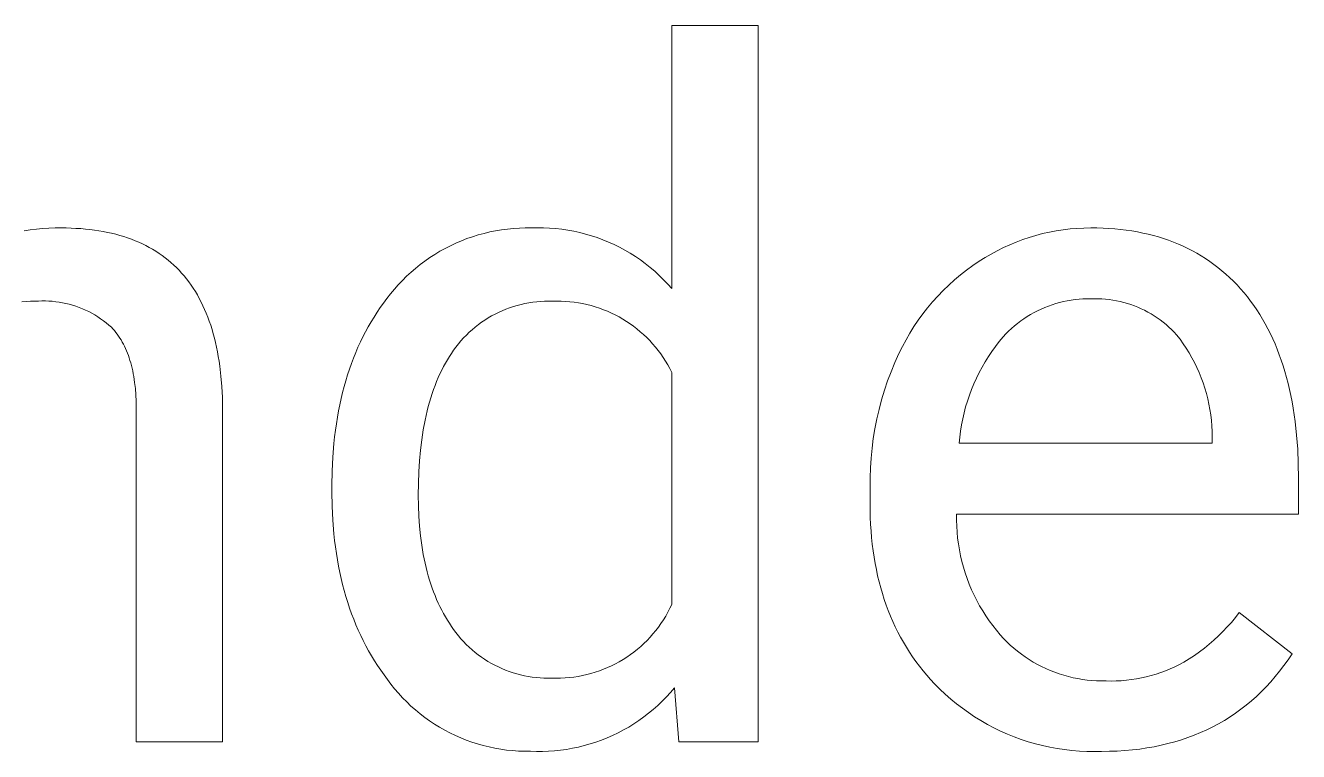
# Model space of a CAD drawing. Header units: millimetres. Extents: x 974 to 5700, y -47 to 3256.
# Drawn here: x 4353.3 to 4437.2, y 326.3 to 374.1 of the extents above; entities that cross this region are included whole.
import ezdxf

# ---------------------------------------------------------------- set-up
doc = ezdxf.new("R2010")
doc.units = ezdxf.units.MM
doc.header["$MEASUREMENT"] = 0
doc.layers.add('Domyślny', color=7, linetype='Continuous', true_color=0x000000)

msp = doc.modelspace()

# ---------------------------------------------------------------- linework, layer by layer
at = {"layer": 'Domyślny', "color": 18, "lineweight": 15, "true_color": 0x000000}
for p, q in [((4395.908, 356.769), (4395.908, 374.114)), ((4395.908, 374.114), (4401.59, 374.114)), ((4401.59, 374.114), (4401.59, 326.895)), ((4353.248, 360.58), (4353.653, 360.646)), ((4353.653, 360.646), (4354.06, 360.698)), ((4354.06, 360.698), (4354.468, 360.737)), ((4354.468, 360.737), (4354.878, 360.761)), ((4354.878, 360.761), (4355.288, 360.772)), ((4355.288, 360.772), (4355.698, 360.768)), ((4355.698, 360.768), (4356.025, 360.765)), ((4356.025, 360.765), (4356.347, 360.757)), ((4356.347, 360.757), (4356.664, 360.742)), ((4356.664, 360.742), (4356.976, 360.722)), ((4356.976, 360.722), (4357.282, 360.696)), ((4357.282, 360.696), (4357.584, 360.664)), ((4357.584, 360.664), (4357.88, 360.626)), ((4357.88, 360.626), (4358.172, 360.582)), ((4358.172, 360.582), (4358.458, 360.533)), ((4358.458, 360.533), (4358.739, 360.478)), ((4383.921, 360.503), (4384.306, 360.581)), ((4384.306, 360.581), (4384.694, 360.645)), ((4384.694, 360.645), (4385.084, 360.696)), ((4385.084, 360.696), (4385.475, 360.734)), ((4385.475, 360.734), (4385.867, 360.758)), ((4385.867, 360.758), (4386.26, 360.769)), ((4386.26, 360.769), (4386.653, 360.767)), ((4386.653, 360.767), (4387.054, 360.778)), ((4387.054, 360.778), (4387.455, 360.776)), ((4387.455, 360.776), (4387.856, 360.759)), ((4387.856, 360.759), (4388.257, 360.728)), ((4388.257, 360.728), (4388.655, 360.684)), ((4388.655, 360.684), (4389.053, 360.625)), ((4389.053, 360.625), (4389.447, 360.553)), ((4389.447, 360.553), (4389.839, 360.467)), ((4420.777, 360.493), (4421.227, 360.579)), ((4421.227, 360.579), (4421.68, 360.649)), ((4421.68, 360.649), (4422.134, 360.703)), ((4422.134, 360.703), (4422.59, 360.742)), ((4422.59, 360.742), (4423.048, 360.764)), ((4423.048, 360.764), (4423.506, 360.771)), ((4423.506, 360.771), (4423.909, 360.767)), ((4423.909, 360.767), (4424.306, 360.755)), ((4424.306, 360.755), (4424.697, 360.734)), ((4424.697, 360.734), (4425.083, 360.705)), ((4425.083, 360.705), (4425.463, 360.668)), ((4425.463, 360.668), (4425.838, 360.622)), ((4425.838, 360.622), (4426.206, 360.568)), ((4426.206, 360.568), (4426.569, 360.505)), ((4358.739, 360.478), (4359.015, 360.417)), ((4359.015, 360.417), (4359.285, 360.35)), ((4359.285, 360.35), (4359.551, 360.277)), ((4359.551, 360.277), (4359.811, 360.199)), ((4359.811, 360.199), (4360.067, 360.115)), ((4360.067, 360.115), (4360.317, 360.025)), ((4360.317, 360.025), (4360.562, 359.929)), ((4360.562, 359.929), (4360.802, 359.827)), ((4360.802, 359.827), (4361.037, 359.72)), ((4361.037, 359.72), (4361.267, 359.606)), ((4381.33, 359.599), (4381.686, 359.766)), ((4381.686, 359.766), (4382.047, 359.92)), ((4382.047, 359.92), (4382.414, 360.062)), ((4382.414, 360.062), (4382.785, 360.192)), ((4382.785, 360.192), (4383.16, 360.309)), ((4383.16, 360.309), (4383.539, 360.412)), ((4383.539, 360.412), (4383.921, 360.503)), ((4389.839, 360.467), (4390.228, 360.368)), ((4390.228, 360.368), (4390.613, 360.255)), ((4390.613, 360.255), (4390.994, 360.128)), ((4390.994, 360.128), (4391.37, 359.988)), ((4391.37, 359.988), (4391.742, 359.836)), ((4391.742, 359.836), (4392.107, 359.67)), ((4418.164, 359.661), (4418.587, 359.837)), ((4418.587, 359.837), (4419.015, 359.998)), ((4419.015, 359.998), (4419.449, 360.145)), ((4419.449, 360.145), (4419.888, 360.276)), ((4419.888, 360.276), (4420.331, 360.392)), ((4420.331, 360.392), (4420.777, 360.493)), ((4426.569, 360.505), (4426.927, 360.435)), ((4426.927, 360.435), (4427.279, 360.355)), ((4427.279, 360.355), (4427.625, 360.268)), ((4427.625, 360.268), (4427.965, 360.172)), ((4427.965, 360.172), (4428.3, 360.068)), ((4428.3, 360.068), (4428.629, 359.955)), ((4428.629, 359.955), (4428.952, 359.834)), ((4428.952, 359.834), (4429.27, 359.705)), ((4429.27, 359.705), (4429.582, 359.567)), ((4361.267, 359.606), (4361.491, 359.487)), ((4361.491, 359.487), (4361.711, 359.362)), ((4361.711, 359.362), (4361.925, 359.231)), ((4361.925, 359.231), (4362.135, 359.095)), ((4362.135, 359.095), (4362.339, 358.953)), ((4362.339, 358.953), (4362.538, 358.804)), ((4379.97, 358.813), (4380.3, 359.027)), ((4380.3, 359.027), (4380.637, 359.229)), ((4380.637, 359.229), (4380.98, 359.42)), ((4380.98, 359.42), (4381.33, 359.599)), ((4392.107, 359.67), (4392.467, 359.492)), ((4392.467, 359.492), (4392.82, 359.301)), ((4392.82, 359.301), (4393.166, 359.098)), ((4393.166, 359.098), (4393.505, 358.884)), ((4393.505, 358.884), (4393.837, 358.657)), ((4416.541, 358.814), (4416.936, 359.046)), ((4416.936, 359.046), (4417.338, 359.265)), ((4417.338, 359.265), (4417.748, 359.47)), ((4417.748, 359.47), (4418.164, 359.661)), ((4429.582, 359.567), (4429.889, 359.421)), ((4429.889, 359.421), (4430.19, 359.267)), ((4430.19, 359.267), (4430.485, 359.104)), ((4430.485, 359.104), (4430.775, 358.932)), ((4430.775, 358.932), (4431.059, 358.753)), ((4362.538, 358.804), (4362.732, 358.65)), ((4362.732, 358.65), (4362.92, 358.491)), ((4362.92, 358.491), (4363.104, 358.325)), ((4363.104, 358.325), (4363.283, 358.154)), ((4363.283, 358.154), (4363.456, 357.976)), ((4378.731, 357.848), (4379.028, 358.105)), ((4379.028, 358.105), (4379.334, 358.352)), ((4379.334, 358.352), (4379.648, 358.588)), ((4379.648, 358.588), (4379.97, 358.813)), ((4393.837, 358.657), (4394.16, 358.419)), ((4394.16, 358.419), (4394.475, 358.17)), ((4394.475, 358.17), (4394.78, 357.91)), ((4415.32, 357.983), (4415.733, 358.283)), ((4415.733, 358.283), (4416.155, 358.568)), ((4416.155, 358.568), (4416.541, 358.814)), ((4431.059, 358.753), (4431.338, 358.564)), ((4431.338, 358.564), (4431.611, 358.368)), ((4431.611, 358.368), (4431.878, 358.163)), ((4431.878, 358.163), (4432.14, 357.949)), ((4363.456, 357.976), (4363.625, 357.793)), ((4363.625, 357.793), (4363.788, 357.605)), ((4363.788, 357.605), (4363.946, 357.41)), ((4363.946, 357.41), (4364.099, 357.21)), ((4364.099, 357.21), (4364.247, 357.003)), ((4377.894, 357.019), (4378.163, 357.305)), ((4378.163, 357.305), (4378.442, 357.581)), ((4378.442, 357.581), (4378.731, 357.848)), ((4394.78, 357.91), (4395.077, 357.64)), ((4395.077, 357.64), (4395.364, 357.359)), ((4395.364, 357.359), (4395.641, 357.069)), ((4414.148, 357), (4414.527, 357.341)), ((4414.527, 357.341), (4414.918, 357.669)), ((4414.918, 357.669), (4415.32, 357.983)), ((4432.14, 357.949), (4432.397, 357.727)), ((4432.397, 357.727), (4432.647, 357.497)), ((4432.647, 357.497), (4432.893, 357.258)), ((4432.893, 357.258), (4433.132, 357.01)), ((4364.247, 357.003), (4364.39, 356.791)), ((4364.39, 356.791), (4364.528, 356.573)), ((4364.528, 356.573), (4364.66, 356.35)), ((4364.66, 356.35), (4364.788, 356.12)), ((4377.146, 356.108), (4377.385, 356.42)), ((4377.385, 356.42), (4377.634, 356.724)), ((4377.634, 356.724), (4377.894, 357.019)), ((4395.641, 357.069), (4395.908, 356.769)), ((4413.427, 356.279), (4413.781, 356.646)), ((4413.781, 356.646), (4414.148, 357)), ((4433.132, 357.01), (4433.366, 356.755)), ((4433.366, 356.755), (4433.595, 356.49)), ((4433.595, 356.49), (4433.816, 356.22)), ((4353.395, 355.928), (4353.109, 355.909)), ((4353.68, 355.937), (4353.395, 355.928)), ((4353.966, 355.936), (4353.68, 355.937)), ((4354.194, 355.951), (4353.966, 355.936)), ((4354.422, 355.959), (4354.194, 355.951)), ((4354.65, 355.958), (4354.422, 355.959)), ((4354.878, 355.95), (4354.65, 355.958)), ((4355.105, 355.933), (4354.878, 355.95)), ((4355.332, 355.909), (4355.105, 355.933)), ((4355.558, 355.878), (4355.332, 355.909)), ((4355.783, 355.838), (4355.558, 355.878)), ((4356.006, 355.791), (4355.783, 355.838)), ((4356.227, 355.736), (4356.006, 355.791)), ((4356.447, 355.674), (4356.227, 355.736)), ((4356.664, 355.604), (4356.447, 355.674)), ((4356.878, 355.527), (4356.664, 355.604)), ((4357.09, 355.442), (4356.878, 355.527)), ((4364.788, 356.12), (4364.91, 355.885)), ((4364.91, 355.885), (4365.028, 355.644)), ((4365.028, 355.644), (4365.14, 355.397)), ((4376.5, 355.209), (4376.709, 355.515)), ((4376.709, 355.515), (4376.924, 355.814)), ((4376.924, 355.814), (4377.146, 356.108)), ((4385.228, 355.505), (4384.983, 355.414)), ((4385.476, 355.588), (4385.228, 355.505)), ((4385.726, 355.662), (4385.476, 355.588)), ((4385.979, 355.728), (4385.726, 355.662)), ((4386.235, 355.785), (4385.979, 355.728)), ((4386.491, 355.833), (4386.235, 355.785)), ((4386.75, 355.872), (4386.491, 355.833)), ((4387.009, 355.903), (4386.75, 355.872)), ((4387.27, 355.924), (4387.009, 355.903)), ((4387.531, 355.936), (4387.27, 355.924)), ((4387.792, 355.94), (4387.531, 355.936)), ((4388.054, 355.935), (4387.792, 355.94)), ((4388.338, 355.941), (4388.054, 355.935)), ((4388.623, 355.938), (4388.338, 355.941)), ((4388.907, 355.926), (4388.623, 355.938)), ((4389.191, 355.903), (4388.907, 355.926)), ((4389.474, 355.871), (4389.191, 355.903)), ((4389.756, 355.83), (4389.474, 355.871)), ((4390.036, 355.779), (4389.756, 355.83)), ((4390.314, 355.718), (4390.036, 355.779)), ((4390.59, 355.648), (4390.314, 355.718)), ((4390.863, 355.568), (4390.59, 355.648)), ((4391.134, 355.48), (4390.863, 355.568)), ((4412.443, 355.109), (4412.757, 355.51)), ((4412.757, 355.51), (4413.085, 355.901)), ((4413.085, 355.901), (4413.427, 356.279)), ((4420.465, 355.524), (4420.227, 355.421)), ((4420.707, 355.619), (4420.465, 355.524)), ((4420.951, 355.706), (4420.707, 355.619)), ((4421.199, 355.784), (4420.951, 355.706)), ((4421.449, 355.854), (4421.199, 355.784)), ((4421.701, 355.915), (4421.449, 355.854)), ((4421.956, 355.967), (4421.701, 355.915)), ((4422.212, 356.011), (4421.956, 355.967)), ((4422.469, 356.046), (4422.212, 356.011)), ((4422.727, 356.072), (4422.469, 356.046)), ((4422.986, 356.089), (4422.727, 356.072)), ((4423.246, 356.097), (4422.986, 356.089)), ((4423.506, 356.097), (4423.246, 356.097)), ((4423.749, 356.103), (4423.506, 356.097)), ((4423.993, 356.102), (4423.749, 356.103)), ((4424.236, 356.092), (4423.993, 356.102)), ((4424.479, 356.074), (4424.236, 356.092)), ((4424.721, 356.047), (4424.479, 356.074)), ((4424.962, 356.012), (4424.721, 356.047)), ((4425.202, 355.969), (4424.962, 356.012)), ((4425.441, 355.918), (4425.202, 355.969)), ((4425.677, 355.859), (4425.441, 355.918)), ((4425.911, 355.792), (4425.677, 355.859)), ((4426.143, 355.717), (4425.911, 355.792)), ((4426.372, 355.634), (4426.143, 355.717)), ((4426.598, 355.544), (4426.372, 355.634)), ((4426.821, 355.445), (4426.598, 355.544)), ((4433.816, 356.22), (4434.029, 355.942)), ((4434.029, 355.942), (4434.236, 355.657)), ((4434.236, 355.657), (4434.436, 355.365)), ((4357.299, 355.35), (4357.09, 355.442)), ((4357.505, 355.252), (4357.299, 355.35)), ((4357.707, 355.146), (4357.505, 355.252)), ((4357.905, 355.033), (4357.707, 355.146)), ((4358.099, 354.914), (4357.905, 355.033)), ((4358.289, 354.788), (4358.099, 354.914)), ((4358.475, 354.655), (4358.289, 354.788)), ((4365.14, 355.397), (4365.247, 355.144)), ((4365.247, 355.144), (4365.349, 354.886)), ((4365.349, 354.886), (4365.446, 354.621)), ((4376.105, 354.581), (4376.299, 354.898)), ((4376.299, 354.898), (4376.5, 355.209)), ((4383.592, 354.695), (4383.376, 354.548)), ((4383.813, 354.834), (4383.592, 354.695)), ((4384.039, 354.966), (4383.813, 354.834)), ((4384.269, 355.09), (4384.039, 354.966)), ((4384.503, 355.206), (4384.269, 355.09)), ((4384.741, 355.314), (4384.503, 355.206)), ((4384.983, 355.414), (4384.741, 355.314)), ((4391.401, 355.382), (4391.134, 355.48)), ((4391.665, 355.275), (4391.401, 355.382)), ((4391.925, 355.159), (4391.665, 355.275)), ((4392.181, 355.034), (4391.925, 355.159)), ((4392.432, 354.901), (4392.181, 355.034)), ((4392.679, 354.759), (4392.432, 354.901)), ((4392.921, 354.609), (4392.679, 354.759)), ((4411.857, 354.274), (4412.143, 354.696)), ((4412.143, 354.696), (4412.443, 355.109)), ((4419.096, 354.786), (4418.884, 354.636)), ((4419.313, 354.928), (4419.096, 354.786)), ((4419.535, 355.063), (4419.313, 354.928)), ((4419.761, 355.19), (4419.535, 355.063)), ((4419.992, 355.309), (4419.761, 355.19)), ((4420.227, 355.421), (4419.992, 355.309)), ((4427.04, 355.34), (4426.821, 355.445)), ((4427.256, 355.226), (4427.04, 355.34)), ((4427.468, 355.106), (4427.256, 355.226)), ((4427.675, 354.978), (4427.468, 355.106)), ((4427.879, 354.844), (4427.675, 354.978)), ((4428.077, 354.702), (4427.879, 354.844)), ((4428.27, 354.554), (4428.077, 354.702)), ((4434.436, 355.365), (4434.629, 355.066)), ((4434.629, 355.066), (4434.814, 354.76)), ((4434.814, 354.76), (4434.993, 354.446)), ((4358.656, 354.516), (4358.475, 354.655)), ((4358.832, 354.371), (4358.656, 354.516)), ((4359.003, 354.221), (4358.832, 354.371)), ((4359.103, 354.112), (4359.003, 354.221)), ((4359.2, 354.001), (4359.103, 354.112)), ((4359.294, 353.885), (4359.2, 354.001)), ((4359.385, 353.765), (4359.294, 353.885)), ((4365.446, 354.621), (4365.538, 354.351)), ((4365.538, 354.351), (4365.625, 354.075)), ((4365.625, 354.075), (4365.706, 353.793)), ((4375.565, 353.594), (4375.738, 353.928)), ((4375.738, 353.928), (4375.918, 354.257)), ((4375.918, 354.257), (4376.105, 354.581)), ((4382.565, 353.889), (4382.378, 353.707)), ((4382.759, 354.064), (4382.565, 353.889)), ((4382.959, 354.232), (4382.759, 354.064)), ((4383.165, 354.394), (4382.959, 354.232)), ((4383.376, 354.548), (4383.165, 354.394)), ((4393.158, 354.451), (4392.921, 354.609)), ((4393.389, 354.285), (4393.158, 354.451)), ((4393.614, 354.111), (4393.389, 354.285)), ((4393.834, 353.929), (4393.614, 354.111)), ((4394.047, 353.74), (4393.834, 353.929)), ((4411.331, 353.4), (4411.587, 353.842)), ((4411.587, 353.842), (4411.857, 354.274)), ((4418.09, 353.968), (4417.906, 353.784)), ((4418.28, 354.145), (4418.09, 353.968)), ((4418.475, 354.316), (4418.28, 354.145)), ((4418.677, 354.479), (4418.475, 354.316)), ((4418.884, 354.636), (4418.677, 354.479)), ((4428.459, 354.4), (4428.27, 354.554)), ((4428.642, 354.239), (4428.459, 354.4)), ((4428.819, 354.072), (4428.642, 354.239)), ((4428.991, 353.899), (4428.819, 354.072)), ((4429.156, 353.72), (4428.991, 353.899)), ((4434.993, 354.446), (4435.165, 354.126)), ((4435.165, 354.126), (4435.329, 353.798)), ((4359.472, 353.642), (4359.385, 353.765)), ((4359.556, 353.515), (4359.472, 353.642)), ((4359.637, 353.384), (4359.556, 353.515)), ((4359.715, 353.25), (4359.637, 353.384)), ((4359.789, 353.112), (4359.715, 353.25)), ((4359.861, 352.97), (4359.789, 353.112)), ((4365.706, 353.793), (4365.783, 353.506)), ((4365.783, 353.506), (4365.855, 353.212)), ((4365.855, 353.212), (4365.921, 352.913)), ((4375.239, 352.906), (4375.398, 353.253)), ((4375.398, 353.253), (4375.565, 353.594)), ((4381.853, 353.125), (4381.692, 352.919)), ((4382.021, 353.325), (4381.853, 353.125)), ((4382.196, 353.519), (4382.021, 353.325)), ((4382.378, 353.707), (4382.196, 353.519)), ((4394.253, 353.544), (4394.047, 353.74)), ((4394.453, 353.341), (4394.253, 353.544)), ((4394.645, 353.131), (4394.453, 353.341)), ((4394.83, 352.915), (4394.645, 353.131)), ((4411.091, 352.95), (4411.331, 353.4)), ((4417.471, 353.281), (4417.223, 352.959)), ((4417.729, 353.594), (4417.471, 353.281)), ((4417.906, 353.784), (4417.729, 353.594)), ((4429.377, 353.432), (4429.156, 353.72)), ((4429.588, 353.138), (4429.377, 353.432)), ((4429.789, 352.836), (4429.588, 353.138)), ((4435.329, 353.798), (4435.487, 353.463)), ((4435.487, 353.463), (4435.638, 353.121)), ((4435.638, 353.121), (4435.782, 352.771)), ((4359.929, 352.824), (4359.861, 352.97)), ((4359.994, 352.674), (4359.929, 352.824)), ((4360.056, 352.521), (4359.994, 352.674)), ((4360.115, 352.364), (4360.056, 352.521)), ((4360.17, 352.203), (4360.115, 352.364)), ((4360.223, 352.039), (4360.17, 352.203)), ((4365.921, 352.913), (4365.982, 352.608)), ((4365.982, 352.608), (4366.039, 352.297)), ((4366.039, 352.297), (4366.09, 351.98)), ((4374.804, 351.831), (4374.942, 352.195)), ((4374.942, 352.195), (4375.087, 352.554)), ((4375.087, 352.554), (4375.239, 352.906)), ((4381.257, 352.294), (4381.124, 352.078)), ((4381.395, 352.504), (4381.257, 352.294)), ((4381.537, 352.708), (4381.395, 352.504)), ((4381.692, 352.919), (4381.537, 352.708)), ((4395.008, 352.693), (4394.83, 352.915)), ((4395.179, 352.465), (4395.008, 352.693)), ((4395.341, 352.231), (4395.179, 352.465)), ((4395.495, 351.992), (4395.341, 352.231)), ((4410.599, 351.898), (4410.867, 352.492)), ((4410.867, 352.492), (4411.091, 352.95)), ((4416.76, 352.291), (4416.545, 351.946)), ((4416.986, 352.629), (4416.76, 352.291)), ((4417.223, 352.959), (4416.986, 352.629)), ((4429.98, 352.527), (4429.789, 352.836)), ((4430.161, 352.213), (4429.98, 352.527)), ((4430.33, 351.892), (4430.161, 352.213)), ((4435.782, 352.771), (4435.918, 352.415)), ((4435.918, 352.415), (4436.048, 352.051)), ((4360.272, 351.87), (4360.223, 352.039)), ((4360.318, 351.698), (4360.272, 351.87)), ((4360.362, 351.523), (4360.318, 351.698)), ((4360.401, 351.343), (4360.362, 351.523)), ((4360.438, 351.16), (4360.401, 351.343)), ((4366.09, 351.98), (4366.136, 351.658)), ((4366.136, 351.658), (4366.213, 350.996)), ((4374.55, 351.085), (4374.674, 351.461)), ((4374.674, 351.461), (4374.804, 351.831)), ((4380.75, 351.393), (4380.634, 351.152)), ((4380.87, 351.627), (4380.75, 351.393)), ((4380.995, 351.856), (4380.87, 351.627)), ((4381.124, 352.078), (4380.995, 351.856)), ((4395.641, 351.747), (4395.495, 351.992)), ((4395.779, 351.498), (4395.641, 351.747)), ((4395.908, 351.244), (4395.779, 351.498)), ((4410.351, 351.295), (4410.599, 351.898)), ((4416.342, 351.594), (4416.151, 351.236)), ((4416.545, 351.946), (4416.342, 351.594)), ((4430.489, 351.566), (4430.33, 351.892)), ((4430.637, 351.235), (4430.489, 351.566)), ((4436.048, 352.051), (4436.171, 351.68)), ((4436.171, 351.68), (4436.286, 351.302)), ((4360.472, 350.973), (4360.438, 351.16)), ((4360.503, 350.783), (4360.472, 350.973)), ((4360.53, 350.588), (4360.503, 350.783)), ((4360.576, 350.189), (4360.53, 350.588)), ((4366.213, 350.996), (4366.27, 350.31)), ((4374.323, 350.315), (4374.433, 350.703)), ((4374.433, 350.703), (4374.55, 351.085)), ((4380.416, 350.652), (4380.314, 350.393)), ((4380.523, 350.905), (4380.416, 350.652)), ((4380.634, 351.152), (4380.523, 350.905)), ((4395.908, 335.961), (4395.908, 351.244)), ((4409.914, 350.067), (4410.123, 350.685)), ((4410.123, 350.685), (4410.351, 351.295)), ((4415.804, 350.501), (4415.649, 350.125)), ((4415.971, 350.871), (4415.804, 350.501)), ((4416.151, 351.236), (4415.971, 350.871)), ((4430.774, 350.899), (4430.637, 351.235)), ((4430.899, 350.559), (4430.774, 350.899)), ((4431.013, 350.214), (4430.899, 350.559)), ((4436.286, 351.302), (4436.395, 350.917)), ((4436.395, 350.917), (4436.496, 350.524)), ((4436.496, 350.524), (4436.591, 350.124)), ((4360.61, 349.774), (4360.576, 350.189)), ((4360.631, 349.345), (4360.61, 349.774)), ((4366.27, 350.31), (4366.306, 349.601)), ((4374.125, 349.523), (4374.221, 349.922)), ((4374.221, 349.922), (4374.323, 350.315)), ((4380.123, 349.857), (4380.034, 349.579)), ((4380.216, 350.128), (4380.123, 349.857)), ((4380.314, 350.393), (4380.216, 350.128)), ((4409.726, 349.443), (4409.914, 350.067)), ((4415.507, 349.745), (4415.377, 349.36)), ((4415.649, 350.125), (4415.507, 349.745)), ((4431.115, 349.866), (4431.013, 350.214)), ((4431.205, 349.515), (4431.115, 349.866)), ((4436.591, 350.124), (4436.679, 349.717)), ((4436.679, 349.717), (4436.759, 349.302)), ((4360.64, 348.901), (4360.631, 349.345)), ((4360.64, 326.897), (4360.64, 348.901)), ((4366.306, 349.601), (4366.322, 348.869)), ((4366.322, 348.869), (4366.322, 326.897)), ((4373.955, 348.706), (4374.036, 349.117)), ((4374.036, 349.117), (4374.125, 349.523)), ((4379.87, 349.006), (4379.794, 348.71)), ((4379.949, 349.296), (4379.87, 349.006)), ((4380.034, 349.579), (4379.949, 349.296)), ((4409.41, 348.178), (4409.558, 348.813)), ((4409.558, 348.813), (4409.726, 349.443)), ((4415.26, 348.971), (4415.156, 348.578)), ((4415.377, 349.36), (4415.26, 348.971)), ((4431.284, 349.161), (4431.205, 349.515)), ((4431.35, 348.804), (4431.284, 349.161)), ((4431.405, 348.446), (4431.35, 348.804)), ((4436.759, 349.302), (4436.833, 348.881)), ((4436.833, 348.881), (4436.9, 348.452)), ((4373.813, 347.867), (4373.881, 348.289)), ((4373.881, 348.289), (4373.955, 348.706)), ((4379.657, 348.1), (4379.538, 347.466)), ((4379.724, 348.408), (4379.657, 348.1)), ((4379.794, 348.71), (4379.724, 348.408)), ((4409.284, 347.539), (4409.41, 348.178)), ((4415.065, 348.182), (4414.987, 347.783)), ((4415.156, 348.578), (4415.065, 348.182)), ((4431.447, 348.086), (4431.405, 348.446)), ((4431.477, 347.724), (4431.447, 348.086)), ((4436.9, 348.452), (4436.959, 348.015)), ((4436.959, 348.015), (4437.057, 347.121)), ((4373.7, 347.003), (4373.753, 347.438)), ((4373.753, 347.438), (4373.813, 347.867)), ((4379.538, 347.466), (4379.438, 346.808)), ((4409.178, 346.895), (4409.284, 347.539)), ((4414.922, 347.382), (4414.871, 346.979)), ((4414.987, 347.783), (4414.922, 347.382)), ((4431.495, 347.362), (4431.477, 347.724)), ((4431.501, 346.999), (4431.495, 347.362)), ((4437.057, 347.121), (4437.127, 346.197)), ((4373.583, 345.665), (4373.654, 346.563)), ((4373.654, 346.563), (4373.7, 347.003)), ((4379.438, 346.808), (4379.355, 346.125)), ((4409.092, 346.249), (4409.178, 346.895)), ((4414.871, 346.979), (4414.833, 346.574)), ((4414.833, 346.574), (4431.501, 346.574)), ((4431.501, 346.574), (4431.501, 346.999)), ((4373.54, 344.744), (4373.583, 345.665)), ((4379.355, 346.125), (4379.291, 345.419)), ((4408.985, 344.95), (4409.028, 345.6)), ((4409.028, 345.6), (4409.092, 346.249)), ((4437.127, 346.197), (4437.169, 345.243)), ((4373.526, 343.799), (4373.54, 344.744)), ((4379.245, 344.688), (4379.217, 343.933)), ((4379.291, 345.419), (4379.245, 344.688)), ((4408.963, 344.299), (4408.985, 344.95)), ((4437.169, 345.243), (4437.183, 344.261)), ((4373.526, 343.374), (4373.526, 343.799)), ((4379.217, 343.933), (4379.208, 343.154)), ((4408.962, 343.647), (4408.963, 344.299)), ((4437.183, 344.261), (4437.183, 341.9)), ((4373.54, 342.433), (4373.526, 343.374)), ((4379.208, 343.154), (4379.217, 342.455)), ((4408.962, 342.608), (4408.962, 343.647)), ((4373.583, 341.514), (4373.54, 342.433)), ((4379.217, 342.455), (4379.245, 341.776)), ((4408.966, 342.146), (4408.962, 342.608)), ((4408.979, 341.69), (4408.966, 342.146)), ((4373.655, 340.617), (4373.583, 341.514)), ((4379.245, 341.776), (4379.291, 341.116)), ((4409, 341.24), (4408.979, 341.69)), ((4414.66, 341.9), (4414.659, 341.507)), ((4414.659, 341.507), (4414.67, 341.114)), ((4437.183, 341.9), (4414.66, 341.9)), ((4373.702, 340.178), (4373.655, 340.617)), ((4379.291, 341.116), (4379.355, 340.475)), ((4379.355, 340.475), (4379.438, 339.853)), ((4409.029, 340.795), (4409, 341.24)), ((4409.066, 340.357), (4409.029, 340.795)), ((4414.67, 341.114), (4414.695, 340.721)), ((4414.695, 340.721), (4414.733, 340.33)), ((4373.756, 339.744), (4373.702, 340.178)), ((4373.817, 339.316), (4373.756, 339.744)), ((4379.438, 339.853), (4379.538, 339.251)), ((4409.112, 339.924), (4409.066, 340.357)), ((4409.166, 339.497), (4409.112, 339.924)), ((4414.733, 340.33), (4414.784, 339.94)), ((4414.784, 339.94), (4414.848, 339.553)), ((4373.885, 338.893), (4373.817, 339.316)), ((4373.96, 338.476), (4373.885, 338.893)), ((4379.538, 339.251), (4379.596, 338.958)), ((4379.596, 338.958), (4379.657, 338.669)), ((4409.228, 339.076), (4409.166, 339.497)), ((4409.298, 338.66), (4409.228, 339.076)), ((4414.848, 339.553), (4414.925, 339.167)), ((4414.925, 339.167), (4415.015, 338.784)), ((4415.015, 338.784), (4415.118, 338.405)), ((4374.042, 338.065), (4373.96, 338.476)), ((4374.132, 337.659), (4374.042, 338.065)), ((4379.657, 338.669), (4379.724, 338.385)), ((4379.724, 338.385), (4379.794, 338.106)), ((4379.794, 338.106), (4379.87, 337.831)), ((4409.377, 338.251), (4409.298, 338.66)), ((4409.464, 337.847), (4409.377, 338.251)), ((4415.118, 338.405), (4415.233, 338.029)), ((4415.233, 338.029), (4415.361, 337.657)), ((4374.228, 337.259), (4374.132, 337.659)), ((4374.332, 336.865), (4374.228, 337.259)), ((4379.87, 337.831), (4379.949, 337.562)), ((4379.949, 337.562), (4380.034, 337.298)), ((4380.034, 337.298), (4380.123, 337.038)), ((4409.56, 337.449), (4409.464, 337.847)), ((4409.664, 337.057), (4409.56, 337.449)), ((4409.776, 336.671), (4409.664, 337.057)), ((4415.361, 337.657), (4415.501, 337.29)), ((4415.501, 337.29), (4415.653, 336.928)), ((4374.443, 336.477), (4374.332, 336.865)), ((4374.561, 336.093), (4374.443, 336.477)), ((4380.123, 337.038), (4380.216, 336.783)), ((4380.216, 336.783), (4380.314, 336.534)), ((4380.314, 336.534), (4380.416, 336.289)), ((4380.416, 336.289), (4380.523, 336.049)), ((4409.896, 336.291), (4409.776, 336.671)), ((4410.025, 335.917), (4409.896, 336.291)), ((4415.653, 336.928), (4415.817, 336.571)), ((4415.817, 336.571), (4415.994, 336.219)), ((4415.994, 336.219), (4416.181, 335.874)), ((4374.686, 335.716), (4374.561, 336.093)), ((4374.818, 335.344), (4374.686, 335.716)), ((4380.523, 336.049), (4380.634, 335.814)), ((4380.634, 335.814), (4380.75, 335.584)), ((4380.75, 335.584), (4380.87, 335.359)), ((4395.507, 335.191), (4395.649, 335.443)), ((4395.649, 335.443), (4395.783, 335.7)), ((4395.783, 335.7), (4395.908, 335.961)), ((4410.162, 335.548), (4410.025, 335.917)), ((4410.307, 335.185), (4410.162, 335.548)), ((4416.181, 335.874), (4416.381, 335.535)), ((4416.381, 335.535), (4416.591, 335.203)), ((4433.027, 335.091), (4433.28, 335.415)), ((4433.28, 335.415), (4436.758, 332.708)), ((4374.957, 334.978), (4374.818, 335.344)), ((4375.103, 334.617), (4374.957, 334.978)), ((4375.257, 334.262), (4375.103, 334.617)), ((4380.87, 335.359), (4380.995, 335.139)), ((4380.995, 335.139), (4381.124, 334.924)), ((4381.124, 334.924), (4381.257, 334.714)), ((4381.257, 334.714), (4381.395, 334.509)), ((4395.027, 334.468), (4395.195, 334.703)), ((4395.195, 334.703), (4395.355, 334.945)), ((4395.355, 334.945), (4395.507, 335.191)), ((4410.46, 334.828), (4410.307, 335.185)), ((4410.622, 334.478), (4410.46, 334.828)), ((4416.591, 335.203), (4416.813, 334.878)), ((4416.813, 334.878), (4417.045, 334.561)), ((4417.045, 334.561), (4417.287, 334.252)), ((4432.491, 334.47), (4432.764, 334.776)), ((4432.764, 334.776), (4433.027, 335.091)), ((4375.417, 333.913), (4375.257, 334.262)), ((4375.584, 333.569), (4375.417, 333.913)), ((4381.395, 334.509), (4381.537, 334.308)), ((4381.537, 334.308), (4381.691, 334.099)), ((4381.691, 334.099), (4381.852, 333.896)), ((4381.852, 333.896), (4382.02, 333.698)), ((4394.277, 333.588), (4394.476, 333.798)), ((4394.476, 333.798), (4394.667, 334.015)), ((4394.667, 334.015), (4394.851, 334.238)), ((4394.851, 334.238), (4395.027, 334.468)), ((4410.792, 334.132), (4410.622, 334.478)), ((4410.971, 333.793), (4410.792, 334.132)), ((4411.158, 333.46), (4410.971, 333.793)), ((4417.287, 334.252), (4417.54, 333.951)), ((4417.54, 333.951), (4417.753, 333.72)), ((4417.753, 333.72), (4417.973, 333.496)), ((4431.614, 333.607), (4431.916, 333.885)), ((4431.916, 333.885), (4432.208, 334.173)), ((4432.208, 334.173), (4432.491, 334.47)), ((4375.759, 333.231), (4375.584, 333.569)), ((4375.941, 332.898), (4375.759, 333.231)), ((4376.129, 332.571), (4375.941, 332.898)), ((4382.02, 333.698), (4382.194, 333.506)), ((4382.194, 333.506), (4382.374, 333.319)), ((4382.374, 333.319), (4382.561, 333.14)), ((4382.561, 333.14), (4382.754, 332.966)), ((4382.754, 332.966), (4382.953, 332.799)), ((4393.411, 332.82), (4393.637, 333.001)), ((4393.637, 333.001), (4393.857, 333.189)), ((4393.857, 333.189), (4394.07, 333.385)), ((4394.07, 333.385), (4394.277, 333.588)), ((4411.353, 333.132), (4411.158, 333.46)), ((4411.556, 332.811), (4411.353, 333.132)), ((4417.973, 333.496), (4418.2, 333.279)), ((4418.2, 333.279), (4418.436, 333.071)), ((4418.436, 333.071), (4418.678, 332.872)), ((4418.678, 332.872), (4418.927, 332.68)), ((4430.657, 332.833), (4430.984, 333.08)), ((4430.984, 333.08), (4431.303, 333.338)), ((4431.303, 333.338), (4431.614, 333.607)), ((4376.325, 332.249), (4376.129, 332.571)), ((4376.527, 331.933), (4376.325, 332.249)), ((4382.953, 332.799), (4383.157, 332.639)), ((4383.157, 332.639), (4383.366, 332.486)), ((4383.366, 332.486), (4383.581, 332.341)), ((4383.581, 332.341), (4383.8, 332.202)), ((4383.8, 332.202), (4384.024, 332.071)), ((4384.024, 332.071), (4384.253, 331.948)), ((4391.935, 331.912), (4392.194, 332.042)), ((4392.194, 332.042), (4392.448, 332.18)), ((4392.448, 332.18), (4392.697, 332.328)), ((4392.697, 332.328), (4392.941, 332.484)), ((4392.941, 332.484), (4393.179, 332.648)), ((4393.179, 332.648), (4393.411, 332.82)), ((4411.768, 332.495), (4411.556, 332.811)), ((4411.988, 332.185), (4411.768, 332.495)), ((4412.216, 331.881), (4411.988, 332.185)), ((4418.927, 332.68), (4419.183, 332.498)), ((4419.183, 332.498), (4419.444, 332.324)), ((4419.444, 332.324), (4419.712, 332.16)), ((4419.712, 332.16), (4419.985, 332.006)), ((4429.335, 331.999), (4429.628, 332.157)), ((4429.628, 332.157), (4429.978, 332.371)), ((4429.978, 332.371), (4430.321, 332.597)), ((4430.321, 332.597), (4430.657, 332.833)), ((4436.493, 332.313), (4436.22, 331.93)), ((4436.758, 332.708), (4436.493, 332.313)), ((4376.737, 331.623), (4376.527, 331.933)), ((4376.954, 331.318), (4376.737, 331.623)), ((4377.178, 331.019), (4376.954, 331.318)), ((4384.253, 331.948), (4384.485, 331.833)), ((4384.485, 331.833), (4384.721, 331.726)), ((4384.721, 331.726), (4384.961, 331.626)), ((4384.961, 331.626), (4385.204, 331.535)), ((4385.204, 331.535), (4385.449, 331.452)), ((4385.449, 331.452), (4385.698, 331.378)), ((4385.698, 331.378), (4385.949, 331.312)), ((4385.949, 331.312), (4386.202, 331.255)), ((4386.202, 331.255), (4386.457, 331.206)), ((4386.457, 331.206), (4386.713, 331.166)), ((4389.45, 331.167), (4389.736, 331.211)), ((4389.736, 331.211), (4390.02, 331.265)), ((4390.02, 331.265), (4390.303, 331.328)), ((4390.303, 331.328), (4390.583, 331.402)), ((4390.583, 331.402), (4390.86, 331.485)), ((4390.86, 331.485), (4391.134, 331.578)), ((4391.134, 331.578), (4391.405, 331.68)), ((4391.405, 331.68), (4391.672, 331.791)), ((4391.672, 331.791), (4391.935, 331.912)), ((4412.452, 331.583), (4412.216, 331.881)), ((4412.697, 331.291), (4412.452, 331.583)), ((4412.95, 331.005), (4412.697, 331.291)), ((4419.985, 332.006), (4420.264, 331.86)), ((4420.264, 331.86), (4420.547, 331.725)), ((4420.547, 331.725), (4420.835, 331.6)), ((4420.835, 331.6), (4421.127, 331.484)), ((4421.127, 331.484), (4421.423, 331.379)), ((4421.423, 331.379), (4421.723, 331.284)), ((4421.723, 331.284), (4422.025, 331.2)), ((4422.025, 331.2), (4422.33, 331.127)), ((4427.156, 331.184), (4427.478, 331.268)), ((4427.478, 331.268), (4427.797, 331.364)), ((4427.797, 331.364), (4428.113, 331.47)), ((4428.113, 331.47), (4428.425, 331.586)), ((4428.425, 331.586), (4428.733, 331.713)), ((4428.733, 331.713), (4429.037, 331.851)), ((4429.037, 331.851), (4429.335, 331.999)), ((4435.648, 331.202), (4435.35, 330.857)), ((4435.938, 331.56), (4435.648, 331.202)), ((4436.22, 331.93), (4435.938, 331.56)), ((4377.41, 330.704), (4377.178, 331.019)), ((4377.654, 330.397), (4377.41, 330.704)), ((4377.908, 330.099), (4377.654, 330.397)), ((4386.713, 331.166), (4386.97, 331.135)), ((4386.97, 331.135), (4387.229, 331.112)), ((4387.229, 331.112), (4387.488, 331.099)), ((4387.488, 331.099), (4387.747, 331.094)), ((4387.747, 331.094), (4388.006, 331.097)), ((4388.006, 331.097), (4388.296, 331.091)), ((4388.296, 331.091), (4388.585, 331.095)), ((4388.585, 331.095), (4388.874, 331.109)), ((4388.874, 331.109), (4389.163, 331.133)), ((4389.163, 331.133), (4389.45, 331.167)), ((4396.081, 330.452), (4395.822, 330.15)), ((4396.364, 326.895), (4396.081, 330.452)), ((4413.212, 330.724), (4412.95, 331.005)), ((4413.556, 330.377), (4413.212, 330.724)), ((4413.912, 330.041), (4413.556, 330.377)), ((4422.33, 331.127), (4422.638, 331.064)), ((4422.638, 331.064), (4422.948, 331.011)), ((4422.948, 331.011), (4423.259, 330.97)), ((4423.259, 330.97), (4423.572, 330.939)), ((4423.572, 330.939), (4423.885, 330.92)), ((4423.885, 330.92), (4424.199, 330.911)), ((4424.199, 330.911), (4424.513, 330.913)), ((4424.513, 330.913), (4424.846, 330.908)), ((4424.846, 330.908), (4425.179, 330.913)), ((4425.179, 330.913), (4425.512, 330.93)), ((4425.512, 330.93), (4425.844, 330.959)), ((4425.844, 330.959), (4426.174, 330.998)), ((4426.174, 330.998), (4426.504, 331.049)), ((4426.504, 331.049), (4426.831, 331.111)), ((4426.831, 331.111), (4427.156, 331.184)), ((4435.044, 330.524), (4434.729, 330.203)), ((4435.35, 330.857), (4435.044, 330.524)), ((4378.172, 329.81), (4377.908, 330.099)), ((4378.446, 329.531), (4378.172, 329.81)), ((4378.729, 329.261), (4378.446, 329.531)), ((4395.273, 329.573), (4394.984, 329.299)), ((4395.552, 329.857), (4395.273, 329.573)), ((4395.822, 330.15), (4395.552, 329.857)), ((4414.279, 329.718), (4413.912, 330.041)), ((4414.657, 329.407), (4414.279, 329.718)), ((4434.076, 329.6), (4433.737, 329.318)), ((4434.407, 329.896), (4434.076, 329.6)), ((4434.729, 330.203), (4434.407, 329.896)), ((4379.022, 329.001), (4378.729, 329.261)), ((4379.324, 328.751), (4379.022, 329.001)), ((4379.634, 328.512), (4379.324, 328.751)), ((4394.379, 328.781), (4394.063, 328.539)), ((4394.686, 329.035), (4394.379, 328.781)), ((4394.984, 329.299), (4394.686, 329.035)), ((4415.045, 329.109), (4414.657, 329.407)), ((4415.442, 328.824), (4415.045, 329.109)), ((4415.85, 328.553), (4415.442, 328.824)), ((4433.034, 328.789), (4432.671, 328.544)), ((4433.389, 329.047), (4433.034, 328.789)), ((4433.737, 329.318), (4433.389, 329.047)), ((4379.952, 328.284), (4379.634, 328.512)), ((4380.278, 328.067), (4379.952, 328.284)), ((4380.611, 327.861), (4380.278, 328.067)), ((4380.951, 327.667), (4380.611, 327.861)), ((4393.069, 327.878), (4392.723, 327.681)), ((4393.408, 328.087), (4393.069, 327.878)), ((4393.739, 328.307), (4393.408, 328.087)), ((4394.063, 328.539), (4393.739, 328.307)), ((4416.266, 328.296), (4415.85, 328.553)), ((4416.69, 328.053), (4416.266, 328.296)), ((4417.123, 327.825), (4416.69, 328.053)), ((4431.531, 327.883), (4431.135, 327.688)), ((4431.919, 328.091), (4431.531, 327.883)), ((4432.299, 328.311), (4431.919, 328.091)), ((4432.671, 328.544), (4432.299, 328.311)), ((4381.297, 327.485), (4380.951, 327.667)), ((4381.65, 327.315), (4381.297, 327.485)), ((4382.009, 327.158), (4381.65, 327.315)), ((4382.372, 327.013), (4382.009, 327.158)), ((4382.741, 326.88), (4382.372, 327.013)), ((4391.277, 327.016), (4390.902, 326.881)), ((4391.647, 327.163), (4391.277, 327.016)), ((4392.011, 327.323), (4391.647, 327.163)), ((4392.37, 327.496), (4392.011, 327.323)), ((4392.723, 327.681), (4392.37, 327.496)), ((4417.563, 327.611), (4417.123, 327.825)), ((4418.01, 327.412), (4417.563, 327.611)), ((4418.463, 327.228), (4418.01, 327.412)), ((4418.922, 327.06), (4418.463, 327.228)), ((4419.387, 326.908), (4418.922, 327.06)), ((4429.468, 327.033), (4429.031, 326.901)), ((4429.897, 327.178), (4429.468, 327.033)), ((4430.318, 327.336), (4429.897, 327.178)), ((4430.73, 327.506), (4430.318, 327.336)), ((4431.135, 327.688), (4430.73, 327.506)), ((4366.322, 326.897), (4360.64, 326.897)), ((4383.113, 326.761), (4382.741, 326.88)), ((4383.49, 326.654), (4383.113, 326.761)), ((4383.87, 326.561), (4383.49, 326.654)), ((4384.253, 326.48), (4383.87, 326.561)), ((4384.639, 326.413), (4384.253, 326.48)), ((4385.027, 326.36), (4384.639, 326.413)), ((4385.417, 326.32), (4385.027, 326.36)), ((4385.807, 326.293), (4385.417, 326.32)), ((4386.198, 326.281), (4385.807, 326.293)), ((4386.59, 326.281), (4386.198, 326.281)), ((4386.988, 326.268), (4386.59, 326.281)), ((4387.386, 326.268), (4386.988, 326.268)), ((4387.784, 326.281), (4387.386, 326.268)), ((4388.181, 326.309), (4387.784, 326.281)), ((4388.577, 326.35), (4388.181, 326.309)), ((4388.972, 326.405), (4388.577, 326.35)), ((4389.364, 326.474), (4388.972, 326.405)), ((4389.753, 326.555), (4389.364, 326.474)), ((4390.14, 326.651), (4389.753, 326.555)), ((4390.523, 326.759), (4390.14, 326.651)), ((4390.902, 326.881), (4390.523, 326.759)), ((4401.59, 326.895), (4396.364, 326.895)), ((4419.857, 326.771), (4419.387, 326.908)), ((4420.331, 326.65), (4419.857, 326.771)), ((4420.809, 326.545), (4420.331, 326.65)), ((4421.29, 326.457), (4420.809, 326.545)), ((4421.774, 326.385), (4421.29, 326.457)), ((4422.26, 326.329), (4421.774, 326.385)), ((4422.747, 326.289), (4422.26, 326.329)), ((4423.236, 326.266), (4422.747, 326.289)), ((4423.725, 326.26), (4423.236, 326.266)), ((4424.214, 326.27), (4423.725, 326.26)), ((4424.732, 326.276), (4424.214, 326.27)), ((4425.242, 326.295), (4424.732, 326.276)), ((4425.744, 326.327), (4425.242, 326.295)), ((4426.238, 326.371), (4425.744, 326.327)), ((4426.724, 326.428), (4426.238, 326.371)), ((4427.202, 326.497), (4426.724, 326.428)), ((4427.671, 326.579), (4427.202, 326.497)), ((4428.133, 326.674), (4427.671, 326.579)), ((4428.586, 326.781), (4428.133, 326.674)), ((4429.031, 326.901), (4428.586, 326.781))]:
    msp.add_line(p, q, dxfattribs=at)

doc.saveas('drawing.dxf')
